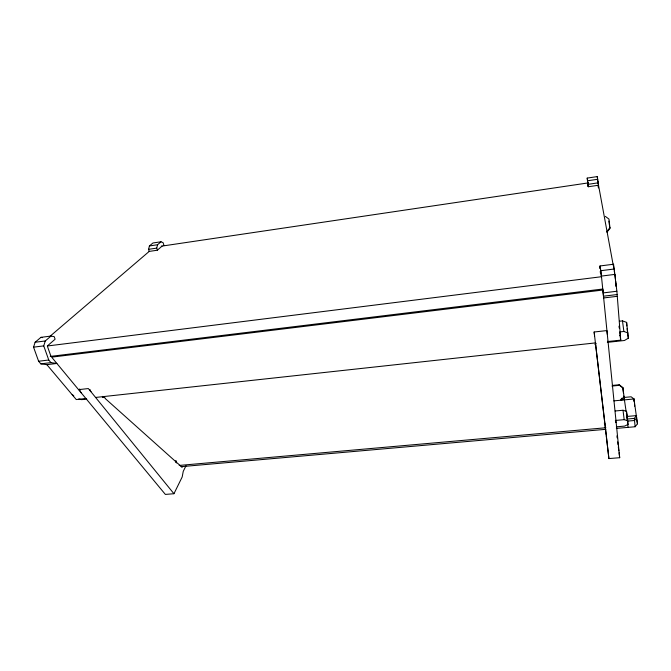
<?xml version="1.0" encoding="UTF-8"?>
<svg xmlns="http://www.w3.org/2000/svg" width="671" height="671" viewBox="0 0 671 671"><rect width="100%" height="100%" fill="white"/><g stroke="black" fill="none" stroke-linecap="round" stroke-linejoin="round"><path stroke-width="1.01" d="M613.504 265.422L613.537 264.24L600.075 265.959L601.426 276.729M608.027 341.514L620.734 340.13L616.884 291.248L613.537 264.24M609.939 227.645L607.054 231.235L606.936 232.208L609.796 228.66L609.939 227.645L608.958 219.081L605.351 216.389M161.023 241.778L152.946 242.986L149.415 245.963L148.576 249.327L149.197 251.415L157.358 250.216L156.737 248.119L157.559 244.747L161.023 241.778L163.137 242.717L163.959 245.544M51.004 336.062L40.948 337.345L35.11 342.26L33.55 347.167L38.616 361.241L40.83 363.85L46.853 364.663L56.867 363.464L50.946 362.634L48.757 360.017L43.741 345.892L45.267 340.969L51.004 336.062L54.225 336.666L55.114 339.207L47.314 346.001L50.971 356.343M606.936 330.568L594.137 332.002L608.899 458.578L619.685 457.706L602.868 290.031L51.633 357.14L165.36 494.418L173.948 493.722L182.185 476.964L183.242 471.361L186.001 465.775M616.339 428.4L635.127 426.748L637.45 423.82L633.986 398.977L631.109 396.787L624.072 397.458L624.282 399.505L621.153 399.807M635.127 426.739L634.321 418.394L636.653 415.483M636.771 417.689L634.523 420.491L627.452 421.12L626.991 417.328M622.067 398.096L620.918 399.463L621.17 400.184L624.072 396.729L622.814 387.553L619.232 384.751L612.732 385.397M157.358 250.216L162.122 246.064M49.906 336.381L149.281 251.348M619.408 321.241L622.487 320.889L626.622 322.39L628.333 338.176L624.458 340.491L607.364 342.353M615.198 410.979L623.015 410.258L626.504 411.348L627.687 420.734L627.947 424.449L624.676 426.093L616.33 426.831M588.09 186.429L587.209 178.092L597.299 176.582L598.524 185.238L588.299 186.739L587.746 182.982M149.415 245.963L157.559 244.747M588.299 186.739L587.595 180.776L597.794 179.258M161.317 246.19L588.501 182.864M148.576 249.327L156.737 248.119M588.031 184.34L598.264 182.822M35.11 342.26L45.267 340.969M600.075 265.959L600.771 270.707L614.418 268.979M33.55 347.167L43.741 345.892M617.06 296.347L603.657 297.949L601.434 276.083L615.139 274.364M47.574 345.968L601.518 276.72M50.241 356.427L602.776 289.025M38.616 361.241L48.757 360.017M603.271 292.892L616.884 291.248M40.83 363.85L50.946 362.634M603.598 296.179L617.161 294.552M78.566 389.65L88.354 388.559L173.948 493.722M628.031 332.959L623.871 331.474L619.736 331.935L619.845 333.504A2.181 1.04 -7 0 1 619.543 335.173M85.896 398.499L76.259 399.555L46.853 364.663M95.592 397.45L595.412 342.906L595.538 343.753L595.487 343.225M86.685 399.086L81.636 399.639L78.801 398.96M611.96 386.06L619.476 385.322L623.091 388.148M613.873 400.872L633.986 398.977L634.28 402.055M626.865 416.473L636.569 415.592M627.242 419.031L634.321 418.394M615.341 420.457L624.181 419.669L627.687 420.734M179.191 465.439L605.896 427.754M181.078 466.672L605.905 429.314M40.948 337.345L42.583 337.639M72.191 394.481L73.768 395.823M619.232 384.751L619.476 385.322M623.787 396.041L624.072 396.729M597.836 181.48L613.328 265.775M614.275 270.916L614.678 273.147M615.559 283.271L616.121 286.349L615.668 281.199M607.934 342.403L607.825 341.195M634.162 400.939L633.986 398.977L634.162 401.023M636.502 417.916L637.45 423.82M619.979 335.265L620.734 340.13M624.072 397.458L626.102 411.289M626.404 413.361L626.714 415.433M587.209 178.092L587.595 180.776M599.488 266.345L599.782 268.4M600.226 271.478L600.528 273.533M627.066 328.622L627.444 331.491M627.695 333.395L628.333 338.176M622.487 320.889L623.871 331.474M618.997 326.165L619.241 328.085M627.947 424.449L626.504 411.348M617.664 441.887L618.05 444.848M618.301 446.827L618.805 450.786M619.056 452.757L619.685 457.706M623.015 410.258L624.181 419.669M600.771 270.707L601.434 276.083M602.566 288.622L602.801 290.56M616.926 435.848L617.169 437.878M595.496 343.317L604.806 422.529A1.828 0.738 -4.9 0 0 604.932 423.56L604.881 423.158M605.544 428.811L604.965 423.896M594.581 335.835L594.137 331.986M608.933 221.12L609.369 224.894M609.578 226.773L609.796 228.66M622.814 387.553L623.46 393.214M606.341 435.739L608.899 458.578M605.661 429.616L606.232 434.724M606.97 331.197L607.322 334.418M598.238 185.305L598.44 187.217M597.576 179.971L597.895 182.957M598.213 185.942L598.423 187.939M615.03 275.026L615.45 279.144M613.613 266.429L613.822 268.459M627.762 424.24L628.081 427.36M602.516 288.815L602.726 290.879M607.892 341.891L607.943 342.403M634.464 404.017L634.674 406.156M626.622 322.39L626.831 325.913M597.299 176.582L597.358 177.983M89.981 390.01A5.427 2.793 83.8 0 0 90.912 391.679A5.427 2.793 83.8 0 1 89.797 389.499M81.157 392.761A5.418 2.843 83.8 0 1 79.664 388.954M104.206 396.804A2.055 1.04 84.1 0 1 102.579 396.376M175.978 460.482A1.795 0.78 86.3 0 0 176.247 462.453A1.795 0.78 86.3 0 0 177.119 462.839L181.833 467.058A1.376 0.587 86.4 0 0 182.411 466.865M102.361 397.123A1.879 0.772 8.1 0 1 104.424 397.45A1.879 0.772 8.1 0 1 105.028 398.348L175.081 461.036A1.61 0.596 5.7 0 1 176.121 461.606A1.61 0.596 5.7 0 1 175.475 462.118M595.697 345.053A2.13 1.006 -6 0 1 596.192 343.351M615.684 421.665A1.837 0.738 -5 0 1 615.542 422.613"/></g></svg>
